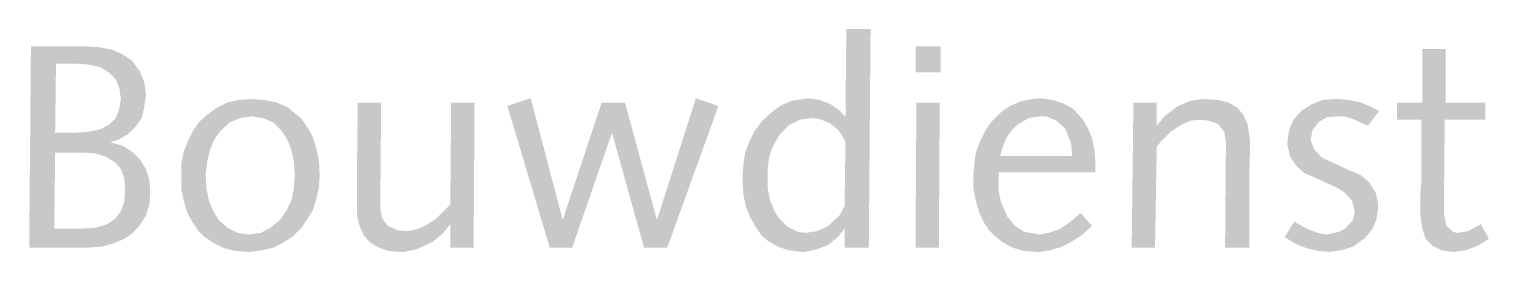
# Model space of a CAD drawing. Extents: x 65.7 to 75.48, y -14.03 to -12.53.
import ezdxf

# ---------------------------------------------------------------- set-up
doc = ezdxf.new("R2010")
doc.units = 0
doc.header["$MEASUREMENT"] = 0
doc.layers.add('TO-XX-STEMPEL', color=7, linetype='CONTINUOUS')

msp = doc.modelspace()

# ---------------------------------------------------------------- hatches: boundary and pattern name
at = {"layer": 'TO-XX-STEMPEL', "lineweight": 9}
h = msp.add_hatch(color=256, dxfattribs=at)
h.paths.add_polyline_path([(71.3356, -12.5345), (71.1734, -12.5345), (71.1676, -13.1253), (71.1329, -13.0848), (71.0691, -13.0384), (70.9938, -13.0095), (70.9128, -12.9979), (70.8838, -13.0037), (70.8085, -13.0153), (70.739, -13.0442), (70.6753, -13.0906), (70.6116, -13.1485), (70.6058, -13.1543), (70.5594, -13.218), (70.5247, -13.2875), (70.4957, -13.3628), (70.4841, -13.4381), (70.4783, -13.5192), (70.4783, -13.5597), (70.4841, -13.6466), (70.5015, -13.7277), (70.5305, -13.7972), (70.5652, -13.8609), (70.6058, -13.9188), (70.6463, -13.9536), (70.7158, -13.9941), (70.7853, -14.0173), (70.8664, -14.0289), (70.8954, -14.0289), (70.9765, -14.0115), (71.0518, -13.9825), (71.1155, -13.9304), (71.1618, -13.8725), (71.1618, -13.9999), (71.324, -13.9999)])
h.paths.add_polyline_path([(71.1618, -13.7219), (71.1271, -13.7856), (71.0633, -13.8435), (71.0518, -13.8551), (70.9765, -13.8899), (70.9012, -13.9014), (70.849, -13.8957), (70.7795, -13.8609), (70.7216, -13.803), (70.6927, -13.7566), (70.6637, -13.6871), (70.6463, -13.606), (70.6463, -13.5134), (70.6463, -13.467), (70.6579, -13.3859), (70.6869, -13.3107), (70.7274, -13.2411), (70.7332, -13.2354), (70.7911, -13.1774), (70.8606, -13.1427), (70.9359, -13.1311), (70.9938, -13.1369), (71.0633, -13.1658), (71.1213, -13.2122), (71.1676, -13.2875)], flags=16)
h = msp.add_hatch(color=256, dxfattribs=at)
h.paths.add_polyline_path([(66.4818, -12.9805), (66.4818, -12.9689), (66.4702, -12.8878), (66.4413, -12.8183), (66.3949, -12.7546), (66.3834, -12.743), (66.3254, -12.7025), (66.2559, -12.6735), (66.1748, -12.6561), (66.0822, -12.6504), (65.7115, -12.6504), (65.6999, -13.9999), (66.0995, -13.9999), (66.1864, -13.9941), (66.2675, -13.9709), (66.337, -13.942), (66.3949, -13.9014), (66.4413, -13.8493), (66.4818, -13.7856), (66.505, -13.7103), (66.5108, -13.6234), (66.505, -13.5481), (66.4818, -13.4728), (66.4413, -13.4091), (66.3891, -13.357), (66.3254, -13.3164), (66.2443, -13.2933), (66.2965, -13.2759), (66.3602, -13.2411), (66.4123, -13.189), (66.4529, -13.1311), (66.4702, -13.0616)])
h.paths.add_polyline_path([(66.3138, -13.0037), (66.3023, -13.0732), (66.2791, -13.1311), (66.2328, -13.1774), (66.1748, -13.2064), (66.0937, -13.2238), (66.0011, -13.2296), (65.8737, -13.2296), (65.8794, -12.7662), (66.0127, -12.7662), (66.0995, -12.772), (66.1748, -12.7894), (66.2328, -12.8241), (66.2791, -12.8705), (66.3023, -12.9284), (66.3138, -12.9979)], flags=16)
h.paths.add_polyline_path([(66.2154, -13.3917), (66.2733, -13.4265), (66.3138, -13.4728), (66.337, -13.5365), (66.3428, -13.6118), (66.337, -13.6929), (66.3138, -13.7566), (66.2733, -13.8088), (66.2212, -13.8435), (66.1459, -13.8667), (66.0648, -13.8725), (65.8679, -13.8725), (65.8737, -13.3628), (66.03, -13.3628), (66.059, -13.3628), (66.1459, -13.3686)], flags=16)
h = msp.add_hatch(color=256, dxfattribs=at)
h.paths.add_polyline_path([(71.8047, -12.6504), (71.6368, -12.6504), (71.6368, -12.8241), (71.8047, -12.8241)])
h.paths.add_polyline_path([(71.7989, -13.0268), (71.6426, -13.0268), (71.6368, -13.9999), (71.7932, -13.9999)])
for points in [[(75.1815, -13.1427), (75.4537, -13.1427), (75.4537, -13.0268), (75.1873, -13.0268), (75.1873, -12.6677), (75.0309, -12.6677), (75.0309, -13.0268), (74.863, -13.0268), (74.863, -13.1427), (75.0251, -13.1427), (75.0251, -13.5018), (75.0251, -13.5423), (75.0193, -13.635), (75.0193, -13.7161), (75.0193, -13.7798), (75.0193, -13.7856), (75.0309, -13.8725), (75.0541, -13.942), (75.1004, -13.9883), (75.1583, -14.0173), (75.2336, -14.0289), (75.251, -14.0289), (75.3263, -14.0173), (75.4016, -13.9883), (75.4769, -13.942), (75.4248, -13.8435), (75.4132, -13.8493), (75.3379, -13.8899), (75.2684, -13.9014), (75.2394, -13.8957), (75.1931, -13.8551), (75.1757, -13.774)], [(69.0593, -12.9979), (68.9029, -13.05), (69.1867, -13.9999), (69.3373, -13.9999), (69.6037, -13.2296), (69.8181, -13.9999), (69.9744, -13.9999), (70.3162, -13.05), (70.1656, -12.9979), (69.9049, -13.8146), (69.6906, -13.0268), (69.5342, -13.0268), (69.2736, -13.8146)], [(68.6828, -13.0268), (68.5264, -13.0268), (68.5206, -13.7103), (68.4859, -13.7451), (68.4222, -13.8088), (68.3585, -13.8493), (68.2947, -13.8783), (68.231, -13.8899), (68.1673, -13.8841), (68.1036, -13.8551), (68.0631, -13.803), (68.0515, -13.7335), (68.0573, -13.0268), (67.9009, -13.0268), (67.8951, -13.5076), (67.8951, -13.7335), (67.8951, -13.7798), (67.9125, -13.8551), (67.9414, -13.9188), (67.982, -13.9652), (68.0399, -13.9999), (68.1094, -14.0231), (68.1905, -14.0289), (68.2136, -14.0289), (68.2947, -14.0115), (68.37, -13.9767), (68.4048, -13.9594), (68.4685, -13.9072), (68.5206, -13.8435), (68.5206, -13.9999), (68.677, -13.9999)], [(73.3454, -13.2238), (73.4149, -13.1774), (73.4786, -13.1485), (73.5424, -13.1427), (73.6003, -13.1485), (73.664, -13.1716), (73.7045, -13.2238), (73.7161, -13.2933), (73.7103, -13.9999), (73.8725, -13.9999), (73.8725, -13.5192), (73.8783, -13.2933), (73.8725, -13.2469), (73.8609, -13.1716), (73.832, -13.1079), (73.7914, -13.0616), (73.7335, -13.0268), (73.664, -13.0095), (73.5539, -13.0037), (73.4786, -13.0153), (73.3976, -13.05), (73.3628, -13.0732), (73.3049, -13.1195), (73.2528, -13.1832), (73.2528, -13.0268), (73.0964, -13.0268), (73.0848, -13.9999), (73.2412, -13.9999), (73.2528, -13.3222), (73.2817, -13.2875)], [(74.2837, -13.2817), (74.2953, -13.2122), (74.3359, -13.1601), (74.3938, -13.1253), (74.4807, -13.1195), (74.5096, -13.1195), (74.5791, -13.1427), (74.666, -13.1832), (74.7413, -13.0848), (74.6892, -13.0558), (74.6197, -13.0268), (74.5386, -13.0095), (74.4793, -13.0044), (74.4459, -13.0037), (74.3648, -13.0095), (74.2895, -13.0384), (74.2258, -13.079), (74.22, -13.0848), (74.1679, -13.1427), (74.1389, -13.2122), (74.1274, -13.2933), (74.1274, -13.3107), (74.1447, -13.3859), (74.1853, -13.4497), (74.2432, -13.5018), (74.3127, -13.5307), (74.388, -13.5655), (74.4633, -13.6003), (74.5096, -13.6292), (74.5618, -13.6871), (74.5791, -13.7566), (74.5676, -13.8146), (74.5154, -13.8725), (74.4691, -13.8957), (74.388, -13.913), (74.3301, -13.9014), (74.2548, -13.8725), (74.1737, -13.8261), (74.11, -13.9304), (74.1853, -13.9767), (74.2606, -14.0057), (74.3359, -14.0231), (74.4112, -14.0289), (74.4923, -14.0173), (74.5676, -13.9941), (74.6313, -13.9478), (74.6429, -13.942), (74.695, -13.8783), (74.7239, -13.8146), (74.7355, -13.7335), (74.7355, -13.7045), (74.7181, -13.6292), (74.6776, -13.5655), (74.6197, -13.5134), (74.5502, -13.4844), (74.4749, -13.4497), (74.3996, -13.4149), (74.359, -13.3975), (74.3069, -13.3396)]]:
    msp.add_hatch(color=256, dxfattribs=at).paths.add_polyline_path(points)
h = msp.add_hatch(color=256, dxfattribs=at)
h.paths.add_polyline_path([(72.8357, -13.3454), (72.8183, -13.2643), (72.7894, -13.1948), (72.7546, -13.1369), (72.7431, -13.1253), (72.6909, -13.0674), (72.6272, -13.0326), (72.5519, -13.0095), (72.4708, -12.9979), (72.4129, -13.0037), (72.3376, -13.021), (72.2681, -13.05), (72.2044, -13.0963), (72.1465, -13.1543), (72.1059, -13.2122), (72.0712, -13.2817), (72.0422, -13.357), (72.0306, -13.4323), (72.0248, -13.5134), (72.0248, -13.5192), (72.0248, -13.606), (72.0422, -13.6929), (72.0654, -13.7682), (72.0943, -13.8319), (72.1349, -13.8899), (72.1638, -13.9188), (72.2218, -13.9652), (72.2855, -13.9999), (72.3608, -14.0231), (72.4477, -14.0289), (72.4708, -14.0289), (72.5461, -14.0173), (72.6156, -13.9941), (72.6851, -13.9594), (72.7546, -13.913), (72.8183, -13.8551), (72.7431, -13.7682), (72.6678, -13.8319), (72.5982, -13.8783), (72.5287, -13.9014), (72.465, -13.913), (72.4419, -13.9072), (72.3666, -13.8957), (72.3029, -13.8551), (72.2507, -13.7914), (72.2391, -13.7624), (72.2102, -13.6987), (72.1928, -13.6176), (72.1928, -13.525), (72.1928, -13.496), (72.8415, -13.496), (72.8415, -13.4612), (72.8415, -13.4323)])
h.paths.add_polyline_path([(72.6851, -13.3859), (72.2044, -13.3859), (72.216, -13.3396), (72.2449, -13.2643), (72.2913, -13.2006), (72.326, -13.1716), (72.3955, -13.1311), (72.4708, -13.1195), (72.5114, -13.1195), (72.5809, -13.1485), (72.6388, -13.2006), (72.6504, -13.2296), (72.6793, -13.2991)], flags=16)
h = msp.add_hatch(color=256, dxfattribs=at)
h.paths.add_polyline_path([(67.6229, -13.3338), (67.5997, -13.2585), (67.5649, -13.1948), (67.5244, -13.1369), (67.4838, -13.1021), (67.4259, -13.0558), (67.3564, -13.0268), (67.2753, -13.0095), (67.1827, -13.0037), (67.1016, -13.0095), (67.0263, -13.0268), (66.9568, -13.0616), (66.8931, -13.1079), (66.8351, -13.1601), (66.8004, -13.2122), (66.7656, -13.2817), (66.7367, -13.3512), (66.7193, -13.4323), (66.7193, -13.5134), (66.7193, -13.525), (66.7193, -13.6118), (66.7367, -13.6929), (66.7598, -13.7682), (66.7946, -13.8319), (66.8351, -13.8899), (66.8757, -13.9304), (66.9394, -13.9709), (67.0089, -14.0057), (67.0842, -14.0231), (67.1711, -14.0289), (67.1827, -14.0289), (67.2637, -14.0173), (67.339, -13.9999), (67.4028, -13.9652), (67.4665, -13.9246), (67.5244, -13.8667), (67.5591, -13.8146), (67.5997, -13.7508), (67.6229, -13.6756), (67.6402, -13.6003), (67.646, -13.5134), (67.646, -13.5076), (67.6402, -13.4149)])
h.paths.add_polyline_path([(67.4723, -13.4207), (67.4781, -13.5134), (67.4781, -13.5192), (67.4723, -13.606), (67.4549, -13.6871), (67.4201, -13.7566), (67.3796, -13.8146), (67.3159, -13.8667), (67.2522, -13.9014), (67.1711, -13.913), (67.0958, -13.9014), (67.0263, -13.8667), (66.9684, -13.8146), (66.9336, -13.7566), (66.9046, -13.6871), (66.8873, -13.606), (66.8815, -13.5134), (66.8931, -13.4207), (66.9104, -13.3454), (66.9394, -13.2759), (66.9799, -13.218), (67.0436, -13.1601), (67.1132, -13.1311), (67.1885, -13.1195), (67.2637, -13.1311), (67.3333, -13.1601), (67.3912, -13.218), (67.4259, -13.2701), (67.4549, -13.3396)], flags=16)

doc.saveas('drawing.dxf')
